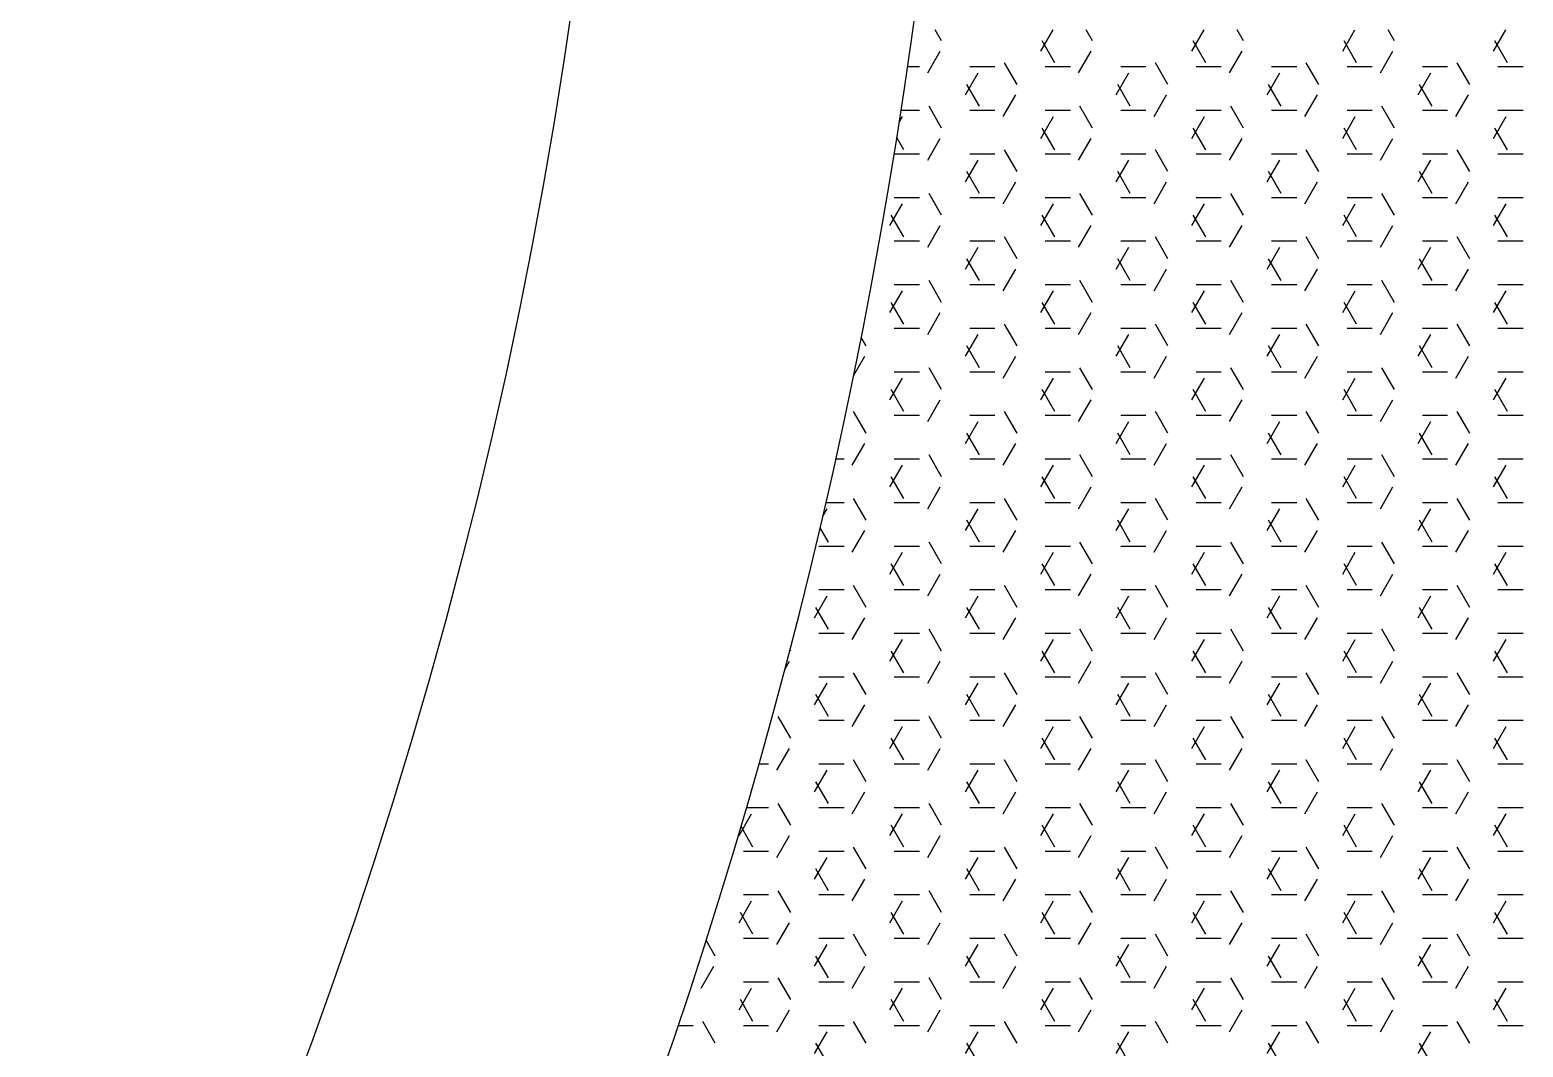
# Model space of a CAD drawing. Header units: inches. Extents: x 17051 to 22421, y 40046 to 42546.
# Drawn here: x 17385.1 to 17422.8, y 41581.46 to 41607.13 of the extents above; entities that cross this region are included whole.
import ezdxf

# ---------------------------------------------------------------- set-up
doc = ezdxf.new("R2010")
doc.units = ezdxf.units.IN
doc.header["$MEASUREMENT"] = 0
doc.layers.add('freecads.com', color=7, linetype='Continuous')

msp = doc.modelspace()

# ---------------------------------------------------------------- linework, layer by layer
at = {"layer": 'freecads.com'}
for p, q in [((17408.116, 41606.853), (17407.956, 41607.131)), ((17410.622, 41606.594), (17410.932, 41607.131)), ((17411.926, 41606.853), (17411.766, 41607.131)), ((17414.432, 41606.594), (17414.742, 41607.131)), ((17415.736, 41606.853), (17415.576, 41607.131)), ((17418.242, 41606.594), (17418.552, 41607.131)), ((17419.546, 41606.853), (17419.386, 41607.131)), ((17422.052, 41606.594), (17422.362, 41607.131)), ((17407.765, 41606.044), (17408.082, 41606.594)), ((17410.974, 41606.303), (17410.656, 41606.853)), ((17411.575, 41606.044), (17411.892, 41606.594)), ((17414.784, 41606.303), (17414.466, 41606.853)), ((17415.385, 41606.044), (17415.702, 41606.594)), ((17418.594, 41606.303), (17418.276, 41606.853)), ((17419.195, 41606.044), (17419.512, 41606.594)), ((17422.404, 41606.303), (17422.086, 41606.853)), ((17407.259, 41606.203), (17407.557, 41606.203)), ((17408.827, 41606.203), (17409.462, 41606.203)), ((17410.021, 41605.753), (17409.704, 41606.303)), ((17410.732, 41606.203), (17411.367, 41606.203)), ((17412.637, 41606.203), (17413.272, 41606.203)), ((17413.831, 41605.753), (17413.514, 41606.303)), ((17414.542, 41606.203), (17415.177, 41606.203)), ((17416.447, 41606.203), (17417.082, 41606.203)), ((17417.641, 41605.753), (17417.324, 41606.303)), ((17418.352, 41606.203), (17418.987, 41606.203)), ((17420.257, 41606.203), (17420.892, 41606.203)), ((17421.451, 41605.753), (17421.134, 41606.303)), ((17422.162, 41606.203), (17422.797, 41606.203)), ((17408.717, 41605.494), (17409.035, 41606.044)), ((17412.527, 41605.494), (17412.845, 41606.044)), ((17416.337, 41605.494), (17416.655, 41606.044)), ((17420.147, 41605.494), (17420.465, 41606.044)), ((17409.069, 41605.203), (17408.751, 41605.753)), ((17409.67, 41604.944), (17409.987, 41605.494)), ((17412.879, 41605.203), (17412.561, 41605.753)), ((17413.48, 41604.944), (17413.797, 41605.494)), ((17416.689, 41605.203), (17416.371, 41605.753)), ((17417.29, 41604.944), (17417.607, 41605.494)), ((17420.499, 41605.203), (17420.181, 41605.753)), ((17421.1, 41604.944), (17421.417, 41605.494)), ((17407.094, 41605.103), (17407.557, 41605.103)), ((17408.116, 41604.653), (17407.799, 41605.203)), ((17408.827, 41605.103), (17409.462, 41605.103)), ((17410.732, 41605.103), (17411.367, 41605.103)), ((17411.926, 41604.653), (17411.609, 41605.203)), ((17412.637, 41605.103), (17413.272, 41605.103)), ((17414.542, 41605.103), (17415.177, 41605.103)), ((17415.736, 41604.653), (17415.419, 41605.203)), ((17416.447, 41605.103), (17417.082, 41605.103)), ((17418.352, 41605.103), (17418.987, 41605.103)), ((17419.546, 41604.653), (17419.229, 41605.203)), ((17420.257, 41605.103), (17420.892, 41605.103)), ((17422.162, 41605.103), (17422.797, 41605.103)), ((17407.048, 41604.802), (17407.13, 41604.944)), ((17410.622, 41604.394), (17410.94, 41604.944)), ((17414.432, 41604.394), (17414.75, 41604.944)), ((17418.242, 41604.394), (17418.56, 41604.944)), ((17422.052, 41604.394), (17422.37, 41604.944)), ((17407.164, 41604.103), (17406.986, 41604.411)), ((17407.765, 41603.845), (17408.082, 41604.394)), ((17410.974, 41604.103), (17410.656, 41604.653)), ((17411.575, 41603.845), (17411.892, 41604.394)), ((17414.784, 41604.103), (17414.466, 41604.653)), ((17415.385, 41603.845), (17415.702, 41604.394)), ((17418.594, 41604.103), (17418.276, 41604.653)), ((17419.195, 41603.845), (17419.512, 41604.394)), ((17422.404, 41604.103), (17422.086, 41604.653)), ((17406.922, 41604.004), (17407.557, 41604.004)), ((17408.827, 41604.004), (17409.462, 41604.004)), ((17410.021, 41603.553), (17409.704, 41604.103)), ((17410.732, 41604.004), (17411.367, 41604.004)), ((17412.637, 41604.004), (17413.272, 41604.004)), ((17413.831, 41603.553), (17413.514, 41604.103)), ((17414.542, 41604.004), (17415.177, 41604.004)), ((17416.447, 41604.004), (17417.082, 41604.004)), ((17417.641, 41603.553), (17417.324, 41604.103)), ((17418.352, 41604.004), (17418.987, 41604.004)), ((17420.257, 41604.004), (17420.892, 41604.004)), ((17421.451, 41603.553), (17421.134, 41604.103)), ((17422.162, 41604.004), (17422.797, 41604.004)), ((17408.717, 41603.295), (17409.035, 41603.845)), ((17409.069, 41603.004), (17408.751, 41603.553)), ((17412.527, 41603.295), (17412.845, 41603.845)), ((17412.879, 41603.004), (17412.561, 41603.553)), ((17416.337, 41603.295), (17416.655, 41603.845)), ((17416.689, 41603.004), (17416.371, 41603.553)), ((17420.147, 41603.295), (17420.465, 41603.845)), ((17420.499, 41603.004), (17420.181, 41603.553)), ((17409.67, 41602.745), (17409.987, 41603.295)), ((17413.48, 41602.745), (17413.797, 41603.295)), ((17417.29, 41602.745), (17417.607, 41603.295)), ((17421.1, 41602.745), (17421.417, 41603.295)), ((17406.922, 41602.904), (17407.557, 41602.904)), ((17408.116, 41602.454), (17407.799, 41603.004)), ((17408.827, 41602.904), (17409.462, 41602.904)), ((17410.732, 41602.904), (17411.367, 41602.904)), ((17411.926, 41602.454), (17411.609, 41603.004)), ((17412.637, 41602.904), (17413.272, 41602.904)), ((17414.542, 41602.904), (17415.177, 41602.904)), ((17415.736, 41602.454), (17415.419, 41603.004)), ((17416.447, 41602.904), (17417.082, 41602.904)), ((17418.352, 41602.904), (17418.987, 41602.904)), ((17419.546, 41602.454), (17419.229, 41603.004)), ((17420.257, 41602.904), (17420.892, 41602.904)), ((17422.162, 41602.904), (17422.797, 41602.904)), ((17406.812, 41602.195), (17407.13, 41602.745)), ((17407.164, 41601.904), (17406.846, 41602.454)), ((17410.622, 41602.195), (17410.94, 41602.745)), ((17410.974, 41601.904), (17410.656, 41602.454)), ((17414.432, 41602.195), (17414.75, 41602.745)), ((17414.784, 41601.904), (17414.466, 41602.454)), ((17418.242, 41602.195), (17418.56, 41602.745)), ((17418.594, 41601.904), (17418.276, 41602.454)), ((17422.052, 41602.195), (17422.37, 41602.745)), ((17422.404, 41601.904), (17422.086, 41602.454)), ((17407.765, 41601.645), (17408.082, 41602.195)), ((17411.575, 41601.645), (17411.892, 41602.195)), ((17415.385, 41601.645), (17415.702, 41602.195)), ((17419.195, 41601.645), (17419.512, 41602.195)), ((17406.922, 41601.804), (17407.557, 41601.804)), ((17408.827, 41601.804), (17409.462, 41601.804)), ((17410.021, 41601.354), (17409.704, 41601.904)), ((17410.732, 41601.804), (17411.367, 41601.804)), ((17412.637, 41601.804), (17413.272, 41601.804)), ((17413.831, 41601.354), (17413.514, 41601.904)), ((17414.542, 41601.804), (17415.177, 41601.804)), ((17416.447, 41601.804), (17417.082, 41601.804)), ((17417.641, 41601.354), (17417.324, 41601.904)), ((17418.352, 41601.804), (17418.987, 41601.804)), ((17420.257, 41601.804), (17420.892, 41601.804)), ((17421.451, 41601.354), (17421.134, 41601.904)), ((17422.162, 41601.804), (17422.797, 41601.804)), ((17408.717, 41601.095), (17409.035, 41601.645)), ((17409.069, 41600.804), (17408.751, 41601.354)), ((17412.527, 41601.095), (17412.845, 41601.645)), ((17412.879, 41600.804), (17412.561, 41601.354)), ((17416.337, 41601.095), (17416.655, 41601.645)), ((17416.689, 41600.804), (17416.371, 41601.354)), ((17420.147, 41601.095), (17420.465, 41601.645)), ((17420.499, 41600.804), (17420.181, 41601.354)), ((17409.67, 41600.545), (17409.987, 41601.095)), ((17413.48, 41600.545), (17413.797, 41601.095)), ((17417.29, 41600.545), (17417.607, 41601.095)), ((17421.1, 41600.545), (17421.417, 41601.095)), ((17406.812, 41599.995), (17407.13, 41600.545)), ((17406.922, 41600.704), (17407.557, 41600.704)), ((17408.116, 41600.254), (17407.799, 41600.804)), ((17408.827, 41600.704), (17409.462, 41600.704)), ((17410.622, 41599.995), (17410.94, 41600.545)), ((17410.732, 41600.704), (17411.367, 41600.704)), ((17411.926, 41600.254), (17411.609, 41600.804)), ((17412.637, 41600.704), (17413.272, 41600.704)), ((17414.432, 41599.995), (17414.75, 41600.545)), ((17414.542, 41600.704), (17415.177, 41600.704)), ((17415.736, 41600.254), (17415.419, 41600.804)), ((17416.447, 41600.704), (17417.082, 41600.704)), ((17418.242, 41599.995), (17418.56, 41600.545)), ((17418.352, 41600.704), (17418.987, 41600.704)), ((17419.546, 41600.254), (17419.229, 41600.804)), ((17420.257, 41600.704), (17420.892, 41600.704)), ((17422.052, 41599.995), (17422.37, 41600.545)), ((17422.162, 41600.704), (17422.797, 41600.704)), ((17407.164, 41599.704), (17406.846, 41600.254)), ((17410.974, 41599.704), (17410.656, 41600.254)), ((17414.784, 41599.704), (17414.466, 41600.254)), ((17418.594, 41599.704), (17418.276, 41600.254)), ((17422.404, 41599.704), (17422.086, 41600.254)), ((17407.765, 41599.445), (17408.082, 41599.995)), ((17411.575, 41599.445), (17411.892, 41599.995)), ((17415.385, 41599.445), (17415.702, 41599.995)), ((17419.195, 41599.445), (17419.512, 41599.995)), ((17406.922, 41599.604), (17407.557, 41599.604)), ((17408.717, 41598.895), (17409.035, 41599.445)), ((17408.827, 41599.604), (17409.462, 41599.604)), ((17410.021, 41599.154), (17409.704, 41599.704)), ((17410.732, 41599.604), (17411.367, 41599.604)), ((17412.527, 41598.895), (17412.845, 41599.445)), ((17412.637, 41599.604), (17413.272, 41599.604)), ((17413.831, 41599.154), (17413.514, 41599.704)), ((17414.542, 41599.604), (17415.177, 41599.604)), ((17416.337, 41598.895), (17416.655, 41599.445)), ((17416.447, 41599.604), (17417.082, 41599.604)), ((17417.641, 41599.154), (17417.324, 41599.704)), ((17418.352, 41599.604), (17418.987, 41599.604)), ((17420.147, 41598.895), (17420.465, 41599.445)), ((17420.257, 41599.604), (17420.892, 41599.604)), ((17421.451, 41599.154), (17421.134, 41599.704)), ((17422.162, 41599.604), (17422.797, 41599.604)), ((17406.211, 41599.154), (17406.087, 41599.369)), ((17409.069, 41598.604), (17408.751, 41599.154)), ((17412.879, 41598.604), (17412.561, 41599.154)), ((17416.689, 41598.604), (17416.371, 41599.154)), ((17420.499, 41598.604), (17420.181, 41599.154)), ((17405.893, 41598.402), (17406.177, 41598.895)), ((17409.67, 41598.345), (17409.987, 41598.895)), ((17413.48, 41598.345), (17413.797, 41598.895)), ((17417.29, 41598.345), (17417.607, 41598.895)), ((17421.1, 41598.345), (17421.417, 41598.895)), ((17406.812, 41597.795), (17407.13, 41598.345)), ((17406.922, 41598.504), (17407.557, 41598.504)), ((17408.116, 41598.054), (17407.799, 41598.604)), ((17408.827, 41598.504), (17409.462, 41598.504)), ((17410.622, 41597.795), (17410.94, 41598.345)), ((17410.732, 41598.504), (17411.367, 41598.504)), ((17411.926, 41598.054), (17411.609, 41598.604)), ((17412.637, 41598.504), (17413.272, 41598.504)), ((17414.432, 41597.795), (17414.75, 41598.345)), ((17414.542, 41598.504), (17415.177, 41598.504)), ((17415.736, 41598.054), (17415.419, 41598.604)), ((17416.447, 41598.504), (17417.082, 41598.504)), ((17418.242, 41597.795), (17418.56, 41598.345)), ((17418.352, 41598.504), (17418.987, 41598.504)), ((17419.546, 41598.054), (17419.229, 41598.604)), ((17420.257, 41598.504), (17420.892, 41598.504)), ((17422.052, 41597.795), (17422.37, 41598.345)), ((17422.162, 41598.504), (17422.797, 41598.504)), ((17407.164, 41597.504), (17406.846, 41598.054)), ((17410.974, 41597.504), (17410.656, 41598.054)), ((17414.784, 41597.504), (17414.466, 41598.054)), ((17418.594, 41597.504), (17418.276, 41598.054)), ((17422.404, 41597.504), (17422.086, 41598.054)), ((17407.765, 41597.245), (17408.082, 41597.795)), ((17411.575, 41597.245), (17411.892, 41597.795)), ((17415.385, 41597.245), (17415.702, 41597.795)), ((17419.195, 41597.245), (17419.512, 41597.795)), ((17406.211, 41596.954), (17405.894, 41597.504)), ((17406.922, 41597.405), (17407.557, 41597.405)), ((17408.717, 41596.696), (17409.035, 41597.245)), ((17408.827, 41597.405), (17409.462, 41597.405)), ((17410.021, 41596.954), (17409.704, 41597.504)), ((17410.732, 41597.405), (17411.367, 41597.405)), ((17412.527, 41596.696), (17412.845, 41597.245)), ((17412.637, 41597.405), (17413.272, 41597.405)), ((17413.831, 41596.954), (17413.514, 41597.504)), ((17414.542, 41597.405), (17415.177, 41597.405)), ((17416.337, 41596.696), (17416.655, 41597.245)), ((17416.447, 41597.405), (17417.082, 41597.405)), ((17417.641, 41596.954), (17417.324, 41597.504)), ((17418.352, 41597.405), (17418.987, 41597.405)), ((17420.147, 41596.696), (17420.465, 41597.245)), ((17420.257, 41597.405), (17420.892, 41597.405)), ((17421.451, 41596.954), (17421.134, 41597.504)), ((17422.162, 41597.405), (17422.797, 41597.405)), ((17409.069, 41596.404), (17408.751, 41596.954)), ((17412.879, 41596.404), (17412.561, 41596.954)), ((17416.689, 41596.404), (17416.371, 41596.954)), ((17420.499, 41596.404), (17420.181, 41596.954)), ((17405.86, 41596.146), (17406.177, 41596.696)), ((17408.116, 41595.855), (17407.799, 41596.404)), ((17409.67, 41596.146), (17409.987, 41596.696)), ((17411.926, 41595.855), (17411.609, 41596.404)), ((17413.48, 41596.146), (17413.797, 41596.696)), ((17415.736, 41595.855), (17415.419, 41596.404)), ((17417.29, 41596.146), (17417.607, 41596.696)), ((17419.546, 41595.855), (17419.229, 41596.404)), ((17421.1, 41596.146), (17421.417, 41596.696)), ((17405.446, 41596.305), (17405.652, 41596.305)), ((17406.812, 41595.596), (17407.13, 41596.146)), ((17406.922, 41596.305), (17407.557, 41596.305)), ((17408.827, 41596.305), (17409.462, 41596.305)), ((17410.622, 41595.596), (17410.94, 41596.146)), ((17410.732, 41596.305), (17411.367, 41596.305)), ((17412.637, 41596.305), (17413.272, 41596.305)), ((17414.432, 41595.596), (17414.75, 41596.146)), ((17414.542, 41596.305), (17415.177, 41596.305)), ((17416.447, 41596.305), (17417.082, 41596.305)), ((17418.242, 41595.596), (17418.56, 41596.146)), ((17418.352, 41596.305), (17418.987, 41596.305)), ((17420.257, 41596.305), (17420.892, 41596.305)), ((17422.052, 41595.596), (17422.37, 41596.146)), ((17422.162, 41596.305), (17422.797, 41596.305)), ((17407.164, 41595.305), (17406.846, 41595.855)), ((17410.974, 41595.305), (17410.656, 41595.855)), ((17414.784, 41595.305), (17414.466, 41595.855)), ((17418.594, 41595.305), (17418.276, 41595.855)), ((17422.404, 41595.305), (17422.086, 41595.855)), ((17406.211, 41594.755), (17405.894, 41595.305)), ((17407.765, 41595.046), (17408.082, 41595.596)), ((17410.021, 41594.755), (17409.704, 41595.305)), ((17411.575, 41595.046), (17411.892, 41595.596)), ((17413.831, 41594.755), (17413.514, 41595.305)), ((17415.385, 41595.046), (17415.702, 41595.596)), ((17417.641, 41594.755), (17417.324, 41595.305)), ((17419.195, 41595.046), (17419.512, 41595.596)), ((17421.451, 41594.755), (17421.134, 41595.305)), ((17405.118, 41594.862), (17405.225, 41595.046)), ((17405.198, 41595.205), (17405.652, 41595.205)), ((17406.922, 41595.205), (17407.557, 41595.205)), ((17408.717, 41594.496), (17409.035, 41595.046)), ((17408.827, 41595.205), (17409.462, 41595.205)), ((17410.732, 41595.205), (17411.367, 41595.205)), ((17412.527, 41594.496), (17412.845, 41595.046)), ((17412.637, 41595.205), (17413.272, 41595.205)), ((17414.542, 41595.205), (17415.177, 41595.205)), ((17416.337, 41594.496), (17416.655, 41595.046)), ((17416.447, 41595.205), (17417.082, 41595.205)), ((17418.352, 41595.205), (17418.987, 41595.205)), ((17420.147, 41594.496), (17420.465, 41595.046)), ((17420.257, 41595.205), (17420.892, 41595.205)), ((17422.162, 41595.205), (17422.797, 41595.205)), ((17405.259, 41594.205), (17405.049, 41594.567)), ((17409.069, 41594.205), (17408.751, 41594.755)), ((17412.879, 41594.205), (17412.561, 41594.755)), ((17416.689, 41594.205), (17416.371, 41594.755)), ((17420.499, 41594.205), (17420.181, 41594.755)), ((17405.86, 41593.946), (17406.177, 41594.496)), ((17408.116, 41593.655), (17407.799, 41594.205)), ((17409.67, 41593.946), (17409.987, 41594.496)), ((17411.926, 41593.655), (17411.609, 41594.205)), ((17413.48, 41593.946), (17413.797, 41594.496)), ((17415.736, 41593.655), (17415.419, 41594.205)), ((17417.29, 41593.946), (17417.607, 41594.496)), ((17419.546, 41593.655), (17419.229, 41594.205)), ((17421.1, 41593.946), (17421.417, 41594.496)), ((17405.017, 41594.105), (17405.652, 41594.105)), ((17406.812, 41593.396), (17407.13, 41593.946)), ((17406.922, 41594.105), (17407.557, 41594.105)), ((17408.827, 41594.105), (17409.462, 41594.105)), ((17410.622, 41593.396), (17410.94, 41593.946)), ((17410.732, 41594.105), (17411.367, 41594.105)), ((17412.637, 41594.105), (17413.272, 41594.105)), ((17414.432, 41593.396), (17414.75, 41593.946)), ((17414.542, 41594.105), (17415.177, 41594.105)), ((17416.447, 41594.105), (17417.082, 41594.105)), ((17418.242, 41593.396), (17418.56, 41593.946)), ((17418.352, 41594.105), (17418.987, 41594.105)), ((17420.257, 41594.105), (17420.892, 41594.105)), ((17422.052, 41593.396), (17422.37, 41593.946)), ((17422.162, 41594.105), (17422.797, 41594.105)), ((17407.164, 41593.105), (17406.846, 41593.655)), ((17407.765, 41592.846), (17408.082, 41593.396)), ((17410.974, 41593.105), (17410.656, 41593.655)), ((17411.575, 41592.846), (17411.892, 41593.396)), ((17414.784, 41593.105), (17414.466, 41593.655)), ((17415.385, 41592.846), (17415.702, 41593.396)), ((17418.594, 41593.105), (17418.276, 41593.655)), ((17419.195, 41592.846), (17419.512, 41593.396)), ((17422.404, 41593.105), (17422.086, 41593.655)), ((17405.017, 41593.005), (17405.652, 41593.005)), ((17406.211, 41592.555), (17405.894, 41593.105)), ((17406.922, 41593.005), (17407.557, 41593.005)), ((17408.827, 41593.005), (17409.462, 41593.005)), ((17410.021, 41592.555), (17409.704, 41593.105)), ((17410.732, 41593.005), (17411.367, 41593.005)), ((17412.637, 41593.005), (17413.272, 41593.005)), ((17413.831, 41592.555), (17413.514, 41593.105)), ((17414.542, 41593.005), (17415.177, 41593.005)), ((17416.447, 41593.005), (17417.082, 41593.005)), ((17417.641, 41592.555), (17417.324, 41593.105)), ((17418.352, 41593.005), (17418.987, 41593.005)), ((17420.257, 41593.005), (17420.892, 41593.005)), ((17421.451, 41592.555), (17421.134, 41593.105)), ((17422.162, 41593.005), (17422.797, 41593.005)), ((17404.907, 41592.296), (17405.225, 41592.846)), ((17408.717, 41592.296), (17409.035, 41592.846)), ((17412.527, 41592.296), (17412.845, 41592.846)), ((17416.337, 41592.296), (17416.655, 41592.846)), ((17420.147, 41592.296), (17420.465, 41592.846)), ((17405.259, 41592.005), (17404.941, 41592.555)), ((17405.86, 41591.746), (17406.177, 41592.296)), ((17409.069, 41592.005), (17408.751, 41592.555)), ((17409.67, 41591.746), (17409.987, 41592.296)), ((17412.879, 41592.005), (17412.561, 41592.555)), ((17413.48, 41591.746), (17413.797, 41592.296)), ((17416.689, 41592.005), (17416.371, 41592.555)), ((17417.29, 41591.746), (17417.607, 41592.296)), ((17420.499, 41592.005), (17420.181, 41592.555)), ((17421.1, 41591.746), (17421.417, 41592.296)), ((17405.017, 41591.905), (17405.652, 41591.905)), ((17406.922, 41591.905), (17407.557, 41591.905)), ((17408.116, 41591.455), (17407.799, 41592.005)), ((17408.827, 41591.905), (17409.462, 41591.905)), ((17410.732, 41591.905), (17411.367, 41591.905)), ((17411.926, 41591.455), (17411.609, 41592.005)), ((17412.637, 41591.905), (17413.272, 41591.905)), ((17414.542, 41591.905), (17415.177, 41591.905)), ((17415.736, 41591.455), (17415.419, 41592.005)), ((17416.447, 41591.905), (17417.082, 41591.905)), ((17418.352, 41591.905), (17418.987, 41591.905)), ((17419.546, 41591.455), (17419.229, 41592.005)), ((17420.257, 41591.905), (17420.892, 41591.905)), ((17422.162, 41591.905), (17422.797, 41591.905)), ((17406.812, 41591.196), (17407.13, 41591.746)), ((17410.622, 41591.196), (17410.94, 41591.746)), ((17414.432, 41591.196), (17414.75, 41591.746)), ((17418.242, 41591.196), (17418.56, 41591.746)), ((17422.052, 41591.196), (17422.37, 41591.746)), ((17404.164, 41591.009), (17404.272, 41591.196)), ((17404.306, 41591.455), (17404.289, 41591.486)), ((17407.164, 41590.905), (17406.846, 41591.455)), ((17407.765, 41590.646), (17408.082, 41591.196)), ((17410.974, 41590.905), (17410.656, 41591.455)), ((17411.575, 41590.646), (17411.892, 41591.196)), ((17414.784, 41590.905), (17414.466, 41591.455)), ((17415.385, 41590.646), (17415.702, 41591.196)), ((17418.594, 41590.905), (17418.276, 41591.455)), ((17419.195, 41590.646), (17419.512, 41591.196)), ((17422.404, 41590.905), (17422.086, 41591.455)), ((17405.017, 41590.805), (17405.652, 41590.805)), ((17406.211, 41590.355), (17405.894, 41590.905)), ((17406.922, 41590.805), (17407.557, 41590.805)), ((17408.827, 41590.805), (17409.462, 41590.805)), ((17410.021, 41590.355), (17409.704, 41590.905)), ((17410.732, 41590.805), (17411.367, 41590.805)), ((17412.637, 41590.805), (17413.272, 41590.805)), ((17413.831, 41590.355), (17413.514, 41590.905)), ((17414.542, 41590.805), (17415.177, 41590.805)), ((17416.447, 41590.805), (17417.082, 41590.805)), ((17417.641, 41590.355), (17417.324, 41590.905)), ((17418.352, 41590.805), (17418.987, 41590.805)), ((17420.257, 41590.805), (17420.892, 41590.805)), ((17421.451, 41590.355), (17421.134, 41590.905)), ((17422.162, 41590.805), (17422.797, 41590.805)), ((17404.907, 41590.096), (17405.225, 41590.646)), ((17405.259, 41589.805), (17404.941, 41590.355)), ((17408.717, 41590.096), (17409.035, 41590.646)), ((17409.069, 41589.805), (17408.751, 41590.355)), ((17412.527, 41590.096), (17412.845, 41590.646)), ((17412.879, 41589.805), (17412.561, 41590.355)), ((17416.337, 41590.096), (17416.655, 41590.646)), ((17416.689, 41589.805), (17416.371, 41590.355)), ((17420.147, 41590.096), (17420.465, 41590.646)), ((17420.499, 41589.805), (17420.181, 41590.355)), ((17405.86, 41589.546), (17406.177, 41590.096)), ((17409.67, 41589.546), (17409.987, 41590.096)), ((17413.48, 41589.546), (17413.797, 41590.096)), ((17417.29, 41589.546), (17417.607, 41590.096)), ((17421.1, 41589.546), (17421.417, 41590.096)), ((17404.306, 41589.255), (17403.989, 41589.805)), ((17405.017, 41589.706), (17405.652, 41589.706)), ((17406.922, 41589.706), (17407.557, 41589.706)), ((17408.116, 41589.255), (17407.799, 41589.805)), ((17408.827, 41589.706), (17409.462, 41589.706)), ((17410.732, 41589.706), (17411.367, 41589.706)), ((17411.926, 41589.255), (17411.609, 41589.805)), ((17412.637, 41589.706), (17413.272, 41589.706)), ((17414.542, 41589.706), (17415.177, 41589.706)), ((17415.736, 41589.255), (17415.419, 41589.805)), ((17416.447, 41589.706), (17417.082, 41589.706)), ((17418.352, 41589.706), (17418.987, 41589.706)), ((17419.546, 41589.255), (17419.229, 41589.805)), ((17420.257, 41589.706), (17420.892, 41589.706)), ((17422.162, 41589.706), (17422.797, 41589.706)), ((17406.812, 41588.997), (17407.13, 41589.546)), ((17407.164, 41588.705), (17406.846, 41589.255)), ((17410.622, 41588.997), (17410.94, 41589.546)), ((17410.974, 41588.705), (17410.656, 41589.255)), ((17414.432, 41588.997), (17414.75, 41589.546)), ((17414.784, 41588.705), (17414.466, 41589.255)), ((17418.242, 41588.997), (17418.56, 41589.546)), ((17418.594, 41588.705), (17418.276, 41589.255)), ((17422.052, 41588.997), (17422.37, 41589.546)), ((17422.404, 41588.705), (17422.086, 41589.255)), ((17403.955, 41588.447), (17404.272, 41588.997)), ((17407.765, 41588.447), (17408.082, 41588.997)), ((17411.575, 41588.447), (17411.892, 41588.997)), ((17415.385, 41588.447), (17415.702, 41588.997)), ((17419.195, 41588.447), (17419.512, 41588.997)), ((17403.509, 41588.606), (17403.747, 41588.606)), ((17405.017, 41588.606), (17405.652, 41588.606)), ((17406.211, 41588.156), (17405.894, 41588.705)), ((17406.922, 41588.606), (17407.557, 41588.606)), ((17408.827, 41588.606), (17409.462, 41588.606)), ((17410.021, 41588.156), (17409.704, 41588.705)), ((17410.732, 41588.606), (17411.367, 41588.606)), ((17412.637, 41588.606), (17413.272, 41588.606)), ((17413.831, 41588.156), (17413.514, 41588.705)), ((17414.542, 41588.606), (17415.177, 41588.606)), ((17416.447, 41588.606), (17417.082, 41588.606)), ((17417.641, 41588.156), (17417.324, 41588.705)), ((17418.352, 41588.606), (17418.987, 41588.606)), ((17420.257, 41588.606), (17420.892, 41588.606)), ((17421.451, 41588.156), (17421.134, 41588.705)), ((17422.162, 41588.606), (17422.797, 41588.606)), ((17404.907, 41587.897), (17405.225, 41588.447)), ((17405.259, 41587.606), (17404.941, 41588.156)), ((17408.717, 41587.897), (17409.035, 41588.447)), ((17409.069, 41587.606), (17408.751, 41588.156)), ((17412.527, 41587.897), (17412.845, 41588.447)), ((17412.879, 41587.606), (17412.561, 41588.156)), ((17416.337, 41587.897), (17416.655, 41588.447)), ((17416.689, 41587.606), (17416.371, 41588.156)), ((17420.147, 41587.897), (17420.465, 41588.447)), ((17420.499, 41587.606), (17420.181, 41588.156)), ((17405.86, 41587.347), (17406.177, 41587.897)), ((17409.67, 41587.347), (17409.987, 41587.897)), ((17413.48, 41587.347), (17413.797, 41587.897)), ((17417.29, 41587.347), (17417.607, 41587.897)), ((17421.1, 41587.347), (17421.417, 41587.897)), ((17403.002, 41586.797), (17403.32, 41587.347)), ((17403.193, 41587.506), (17403.747, 41587.506)), ((17404.306, 41587.056), (17403.989, 41587.606)), ((17405.017, 41587.506), (17405.652, 41587.506)), ((17406.812, 41586.797), (17407.13, 41587.347)), ((17406.922, 41587.506), (17407.557, 41587.506)), ((17408.116, 41587.056), (17407.799, 41587.606)), ((17408.827, 41587.506), (17409.462, 41587.506)), ((17410.622, 41586.797), (17410.94, 41587.347)), ((17410.732, 41587.506), (17411.367, 41587.506)), ((17411.926, 41587.056), (17411.609, 41587.606)), ((17412.637, 41587.506), (17413.272, 41587.506)), ((17414.432, 41586.797), (17414.75, 41587.347)), ((17414.542, 41587.506), (17415.177, 41587.506)), ((17415.736, 41587.056), (17415.419, 41587.606)), ((17416.447, 41587.506), (17417.082, 41587.506)), ((17418.242, 41586.797), (17418.56, 41587.347)), ((17418.352, 41587.506), (17418.987, 41587.506)), ((17419.546, 41587.056), (17419.229, 41587.606)), ((17420.257, 41587.506), (17420.892, 41587.506)), ((17422.052, 41586.797), (17422.37, 41587.347)), ((17422.162, 41587.506), (17422.797, 41587.506)), ((17403.354, 41586.506), (17403.053, 41587.027)), ((17407.164, 41586.506), (17406.846, 41587.056)), ((17410.974, 41586.506), (17410.656, 41587.056)), ((17414.784, 41586.506), (17414.466, 41587.056)), ((17418.594, 41586.506), (17418.276, 41587.056)), ((17422.404, 41586.506), (17422.086, 41587.056)), ((17403.955, 41586.247), (17404.272, 41586.797)), ((17407.765, 41586.247), (17408.082, 41586.797)), ((17411.575, 41586.247), (17411.892, 41586.797)), ((17415.385, 41586.247), (17415.702, 41586.797)), ((17419.195, 41586.247), (17419.512, 41586.797)), ((17403.112, 41586.406), (17403.747, 41586.406)), ((17404.907, 41585.697), (17405.225, 41586.247)), ((17405.017, 41586.406), (17405.652, 41586.406)), ((17406.211, 41585.956), (17405.894, 41586.506)), ((17406.922, 41586.406), (17407.557, 41586.406)), ((17408.717, 41585.697), (17409.035, 41586.247)), ((17408.827, 41586.406), (17409.462, 41586.406)), ((17410.021, 41585.956), (17409.704, 41586.506)), ((17410.732, 41586.406), (17411.367, 41586.406)), ((17412.527, 41585.697), (17412.845, 41586.247)), ((17412.637, 41586.406), (17413.272, 41586.406)), ((17413.831, 41585.956), (17413.514, 41586.506)), ((17414.542, 41586.406), (17415.177, 41586.406)), ((17416.337, 41585.697), (17416.655, 41586.247)), ((17416.447, 41586.406), (17417.082, 41586.406)), ((17417.641, 41585.956), (17417.324, 41586.506)), ((17418.352, 41586.406), (17418.987, 41586.406)), ((17420.147, 41585.697), (17420.465, 41586.247)), ((17420.257, 41586.406), (17420.892, 41586.406)), ((17421.451, 41585.956), (17421.134, 41586.506)), ((17422.162, 41586.406), (17422.797, 41586.406)), ((17405.259, 41585.406), (17404.941, 41585.956)), ((17409.069, 41585.406), (17408.751, 41585.956)), ((17412.879, 41585.406), (17412.561, 41585.956)), ((17416.689, 41585.406), (17416.371, 41585.956)), ((17420.499, 41585.406), (17420.181, 41585.956)), ((17405.86, 41585.147), (17406.177, 41585.697)), ((17409.67, 41585.147), (17409.987, 41585.697)), ((17413.48, 41585.147), (17413.797, 41585.697)), ((17417.29, 41585.147), (17417.607, 41585.697)), ((17421.1, 41585.147), (17421.417, 41585.697)), ((17403.002, 41584.597), (17403.32, 41585.147)), ((17403.112, 41585.306), (17403.747, 41585.306)), ((17404.306, 41584.856), (17403.989, 41585.406)), ((17405.017, 41585.306), (17405.652, 41585.306)), ((17406.812, 41584.597), (17407.13, 41585.147)), ((17406.922, 41585.306), (17407.557, 41585.306)), ((17408.116, 41584.856), (17407.799, 41585.406)), ((17408.827, 41585.306), (17409.462, 41585.306)), ((17410.622, 41584.597), (17410.94, 41585.147)), ((17410.732, 41585.306), (17411.367, 41585.306)), ((17411.926, 41584.856), (17411.609, 41585.406)), ((17412.637, 41585.306), (17413.272, 41585.306)), ((17414.432, 41584.597), (17414.75, 41585.147)), ((17414.542, 41585.306), (17415.177, 41585.306)), ((17415.736, 41584.856), (17415.419, 41585.406)), ((17416.447, 41585.306), (17417.082, 41585.306)), ((17418.242, 41584.597), (17418.56, 41585.147)), ((17418.352, 41585.306), (17418.987, 41585.306)), ((17419.546, 41584.856), (17419.229, 41585.406)), ((17420.257, 41585.306), (17420.892, 41585.306)), ((17422.052, 41584.597), (17422.37, 41585.147)), ((17422.162, 41585.306), (17422.797, 41585.306)), ((17403.354, 41584.306), (17403.036, 41584.856)), ((17407.164, 41584.306), (17406.846, 41584.856)), ((17410.974, 41584.306), (17410.656, 41584.856)), ((17414.784, 41584.306), (17414.466, 41584.856)), ((17418.594, 41584.306), (17418.276, 41584.856)), ((17422.404, 41584.306), (17422.086, 41584.856)), ((17403.955, 41584.047), (17404.272, 41584.597)), ((17407.765, 41584.047), (17408.082, 41584.597)), ((17411.575, 41584.047), (17411.892, 41584.597)), ((17415.385, 41584.047), (17415.702, 41584.597)), ((17419.195, 41584.047), (17419.512, 41584.597)), ((17402.401, 41583.756), (17402.171, 41584.156)), ((17403.112, 41584.206), (17403.747, 41584.206)), ((17404.907, 41583.497), (17405.225, 41584.047)), ((17405.017, 41584.206), (17405.652, 41584.206)), ((17406.211, 41583.756), (17405.894, 41584.306)), ((17406.922, 41584.206), (17407.557, 41584.206)), ((17408.717, 41583.497), (17409.035, 41584.047)), ((17408.827, 41584.206), (17409.462, 41584.206)), ((17410.021, 41583.756), (17409.704, 41584.306)), ((17410.732, 41584.206), (17411.367, 41584.206)), ((17412.527, 41583.497), (17412.845, 41584.047)), ((17412.637, 41584.206), (17413.272, 41584.206)), ((17413.831, 41583.756), (17413.514, 41584.306)), ((17414.542, 41584.206), (17415.177, 41584.206)), ((17416.337, 41583.497), (17416.655, 41584.047)), ((17416.447, 41584.206), (17417.082, 41584.206)), ((17417.641, 41583.756), (17417.324, 41584.306)), ((17418.352, 41584.206), (17418.987, 41584.206)), ((17420.147, 41583.497), (17420.465, 41584.047)), ((17420.257, 41584.206), (17420.892, 41584.206)), ((17421.451, 41583.756), (17421.134, 41584.306)), ((17422.162, 41584.206), (17422.797, 41584.206)), ((17405.259, 41583.206), (17404.941, 41583.756)), ((17409.069, 41583.206), (17408.751, 41583.756)), ((17412.879, 41583.206), (17412.561, 41583.756)), ((17416.689, 41583.206), (17416.371, 41583.756)), ((17420.499, 41583.206), (17420.181, 41583.756)), ((17402.05, 41582.947), (17402.367, 41583.497)), ((17404.306, 41582.656), (17403.989, 41583.206)), ((17405.86, 41582.947), (17406.177, 41583.497)), ((17408.116, 41582.656), (17407.799, 41583.206)), ((17409.67, 41582.947), (17409.987, 41583.497)), ((17411.926, 41582.656), (17411.609, 41583.206)), ((17413.48, 41582.947), (17413.797, 41583.497)), ((17415.736, 41582.656), (17415.419, 41583.206)), ((17417.29, 41582.947), (17417.607, 41583.497)), ((17419.546, 41582.656), (17419.229, 41583.206)), ((17421.1, 41582.947), (17421.417, 41583.497)), ((17401.831, 41583.106), (17401.842, 41583.106)), ((17403.002, 41582.397), (17403.32, 41582.947)), ((17403.112, 41583.106), (17403.747, 41583.106)), ((17405.017, 41583.106), (17405.652, 41583.106)), ((17406.812, 41582.397), (17407.13, 41582.947)), ((17406.922, 41583.106), (17407.557, 41583.106)), ((17408.827, 41583.106), (17409.462, 41583.106)), ((17410.622, 41582.397), (17410.94, 41582.947)), ((17410.732, 41583.106), (17411.367, 41583.106)), ((17412.637, 41583.106), (17413.272, 41583.106)), ((17414.432, 41582.397), (17414.75, 41582.947)), ((17414.542, 41583.106), (17415.177, 41583.106)), ((17416.447, 41583.106), (17417.082, 41583.106)), ((17418.242, 41582.397), (17418.56, 41582.947)), ((17418.352, 41583.106), (17418.987, 41583.106)), ((17420.257, 41583.106), (17420.892, 41583.106)), ((17422.052, 41582.397), (17422.37, 41582.947)), ((17422.162, 41583.106), (17422.797, 41583.106)), ((17403.354, 41582.106), (17403.036, 41582.656)), ((17407.164, 41582.106), (17406.846, 41582.656)), ((17410.974, 41582.106), (17410.656, 41582.656)), ((17414.784, 41582.106), (17414.466, 41582.656)), ((17418.594, 41582.106), (17418.276, 41582.656)), ((17422.404, 41582.106), (17422.086, 41582.656)), ((17402.401, 41581.556), (17402.084, 41582.106)), ((17403.955, 41581.848), (17404.272, 41582.397)), ((17406.211, 41581.556), (17405.894, 41582.106)), ((17407.765, 41581.848), (17408.082, 41582.397)), ((17410.021, 41581.556), (17409.704, 41582.106)), ((17411.575, 41581.848), (17411.892, 41582.397)), ((17413.831, 41581.556), (17413.514, 41582.106)), ((17415.385, 41581.848), (17415.702, 41582.397)), ((17417.641, 41581.556), (17417.324, 41582.106)), ((17419.195, 41581.848), (17419.512, 41582.397)), ((17421.451, 41581.556), (17421.134, 41582.106)), ((17401.407, 41581.834), (17401.415, 41581.848)), ((17401.465, 41582.007), (17401.842, 41582.007)), ((17403.112, 41582.007), (17403.747, 41582.007)), ((17404.907, 41581.298), (17405.225, 41581.848)), ((17405.017, 41582.007), (17405.652, 41582.007)), ((17406.922, 41582.007), (17407.557, 41582.007)), ((17408.717, 41581.298), (17409.035, 41581.848)), ((17408.827, 41582.007), (17409.462, 41582.007)), ((17410.732, 41582.007), (17411.367, 41582.007)), ((17412.527, 41581.298), (17412.845, 41581.848)), ((17412.637, 41582.007), (17413.272, 41582.007)), ((17414.542, 41582.007), (17415.177, 41582.007)), ((17416.337, 41581.298), (17416.655, 41581.848)), ((17416.447, 41582.007), (17417.082, 41582.007)), ((17418.352, 41582.007), (17418.987, 41582.007)), ((17420.147, 41581.298), (17420.465, 41581.848)), ((17420.257, 41582.007), (17420.892, 41582.007)), ((17422.162, 41582.007), (17422.797, 41582.007)), ((17405.259, 41581.007), (17404.941, 41581.556)), ((17409.069, 41581.007), (17408.751, 41581.556)), ((17412.879, 41581.007), (17412.561, 41581.556)), ((17416.689, 41581.007), (17416.371, 41581.556)), ((17420.499, 41581.007), (17420.181, 41581.556))]:
    msp.add_line(p, q, dxfattribs=at)
msp.add_circle((17270.788, 41626.09), 129.29, dxfattribs=at)
msp.add_arc((17270.788, 41626.09), 137.912, 326.58428, 32.69927, dxfattribs=at)

doc.saveas('drawing.dxf')
